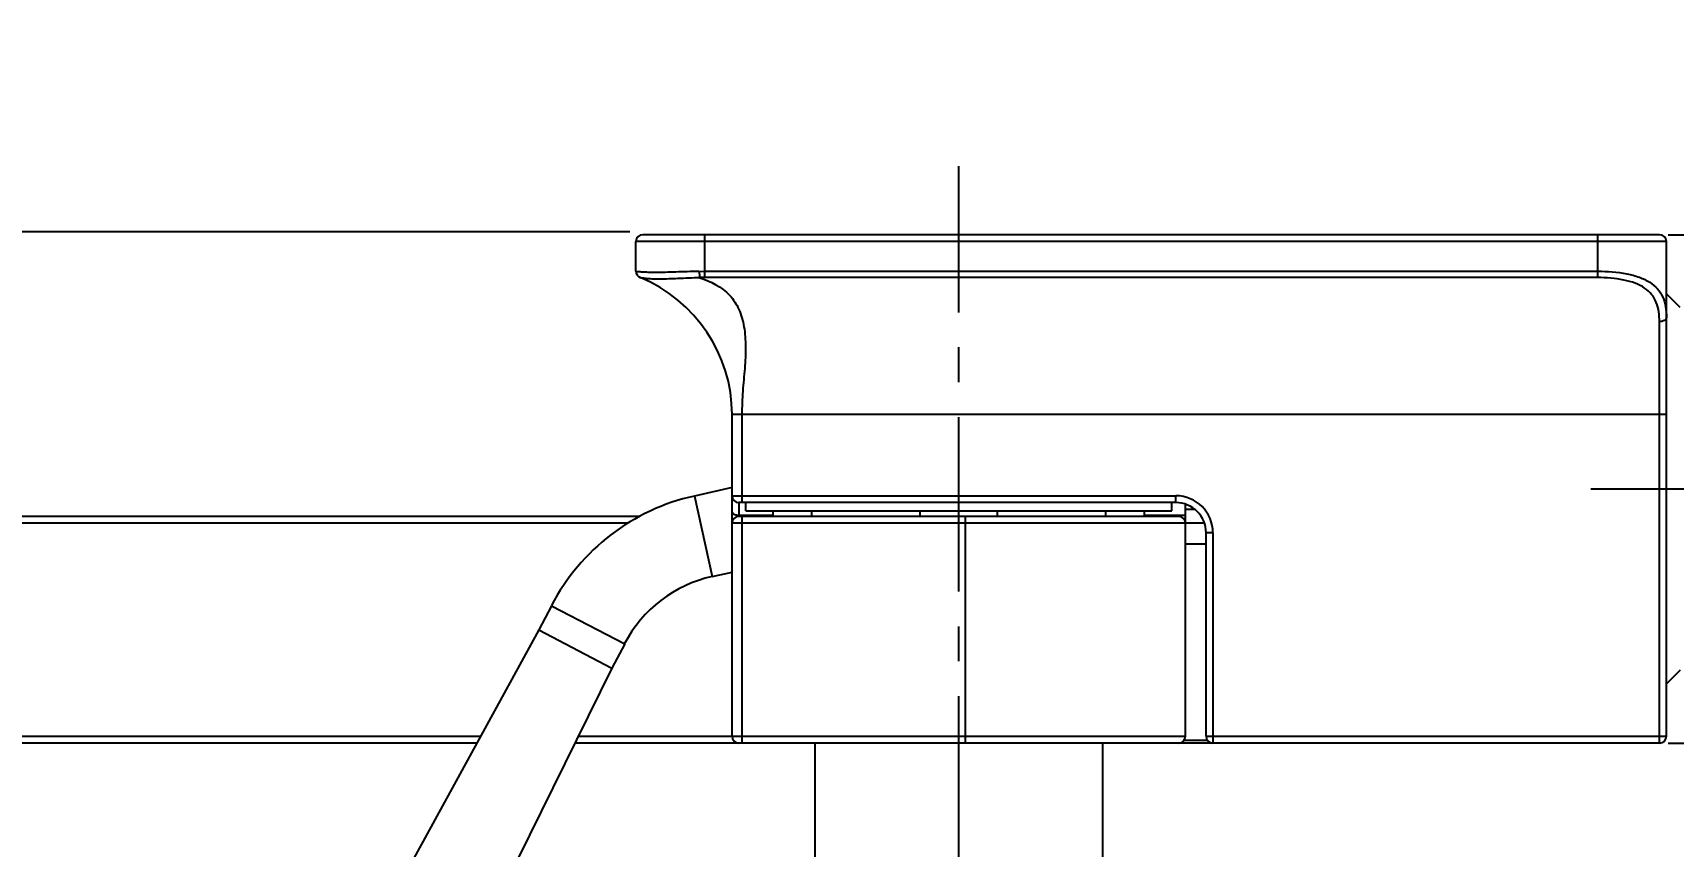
# Model space of a CAD drawing. Header units: millimetres. Extents: x 7160 to 8001, y 2712 to 3307.
# Drawn here: x 7720.5 to 7839.9, y 2961.2 to 3020.4 of the extents above; entities that cross this region are included whole.
import ezdxf

# ---------------------------------------------------------------- set-up
doc = ezdxf.new("R2010")
doc.units = ezdxf.units.MM
doc.linetypes.add('CENTERX2', pattern=[20.32, 12.7, -2.54, 2.54, -2.54])
doc.layers.add('CENTER', color=1, linetype='CENTERX2')
doc.layers.add('DIM', color=3, linetype='Continuous')
doc.styles.get("Standard").update_dxf_attribs({"font": 'arial.ttf'})
doc.dimstyles.new('ISO-25', dxfattribs={"dimtxt": 5, "dimasz": 5, "dimexe": 1.252, "dimexo": 0.625, "dimgap": 1, "dimtad": 1, "dimtoh": 1, "dimdec": 1, "dimdsep": 46, "dimtxsty": 'Standard', "dimcen": 0, "dimclrd": 3, "dimclre": 3, "dimclrt": 4, "dimadec": 0, "dimazin": 0, "dimtfac": 1, "dimtdec": 1, "dimtmove": 0, "dimatfit": 3, "dimfxl": 1, "dimarcsym": 0})

# ---------------------------------------------------------------- blocks, each defined once
blk = doc.blocks.new('*D46')
at = {"layer": 'DIM', "color": 3, "lineweight": -2, "transparency": 16777216}
for p, q in [((7867.83, 3069.55), (7611.69, 3069.55)), ((7612.94, 3063.55), (7612.94, 2928.05)), ((7612.94, 2804.55), (7612.94, 2917.18)), ((7626.55, 2798.55), (7611.69, 2798.55))]:
    blk.add_line(p, q, dxfattribs=at)
at = {"layer": 'DIM', "color": 3, "transparency": 16777216}
for points in [[(7611.94, 3063.55), (7613.94, 3063.55), (7612.94, 3069.55)], [(7611.94, 2804.55), (7613.94, 2804.55), (7612.94, 2798.55)]]:
    blk.add_solid(points, dxfattribs=at)
at = {"layer": 'DIM', "color": 4, "transparency": 16777216, "insert": (7612.94, 2922.61), "char_height": 6, "attachment_point": 5}
blk.add_mtext('(1650)', dxfattribs=at)
blk = doc.blocks.new('*D51')
at = {"layer": 'DIM', "color": 3, "lineweight": -2, "transparency": 16777216}
for p, q in [((7839.49, 3005.72), (7886.96, 3005.72)), ((7885.71, 2999.72), (7885.71, 2991.78)), ((7885.71, 2974.72), (7885.71, 2982.65)), ((7839.49, 2968.72), (7886.96, 2968.72))]:
    blk.add_line(p, q, dxfattribs=at)
at = {"layer": 'DIM', "color": 3, "transparency": 16777216}
for points in [[(7884.71, 2999.72), (7886.71, 2999.72), (7885.71, 3005.72)], [(7884.71, 2974.72), (7886.71, 2974.72), (7885.71, 2968.72)]]:
    blk.add_solid(points, dxfattribs=at)
at = {"layer": 'DIM', "color": 4, "transparency": 16777216, "insert": (7885.71, 2987.22), "char_height": 6, "attachment_point": 5}
blk.add_mtext('37', dxfattribs=at)
blk = doc.blocks.new('*D56')
at = {"layer": 'DIM', "color": 3, "lineweight": -2, "transparency": 16777216}
for p, q in [((7661.47, 2969.29), (7661.47, 2819.69)), ((7902.96, 2813.55), (7902.96, 2822.19)), ((7667.47, 2820.94), (7770.52, 2820.94)), ((7896.96, 2820.94), (7793.91, 2820.94))]:
    blk.add_line(p, q, dxfattribs=at)
at = {"layer": 'DIM', "color": 3, "transparency": 16777216}
for points in [[(7667.47, 2821.94), (7667.47, 2819.94), (7661.47, 2820.94)], [(7896.96, 2821.94), (7896.96, 2819.94), (7902.96, 2820.94)]]:
    blk.add_solid(points, dxfattribs=at)
at = {"layer": 'DIM', "color": 4, "transparency": 16777216, "insert": (7782.22, 2820.94), "char_height": 6, "attachment_point": 5}
blk.add_mtext('241.5', dxfattribs=at)
blk = doc.blocks.new('*D59')
at = {"layer": 'DIM', "color": 3, "lineweight": -2, "transparency": 16777216}
for p, q in [((7763.94, 3005.92), (7636.69, 3005.92)), ((7637.94, 2999.92), (7637.94, 2968.61)), ((7637.94, 2928.17), (7637.94, 2959.48)), ((7735.93, 2922.17), (7636.69, 2922.17))]:
    blk.add_line(p, q, dxfattribs=at)
at = {"layer": 'DIM', "color": 3, "transparency": 16777216}
for points in [[(7636.94, 2999.92), (7638.94, 2999.92), (7637.94, 3005.92)], [(7636.94, 2928.17), (7638.94, 2928.17), (7637.94, 2922.17)]]:
    blk.add_solid(points, dxfattribs=at)
at = {"layer": 'DIM', "color": 4, "transparency": 16777216, "insert": (7637.94, 2964.05), "char_height": 6, "attachment_point": 5}
blk.add_mtext('83.7', dxfattribs=at)

msp = doc.modelspace()

# ---------------------------------------------------------------- linework, layer by layer
at = {"color": 7, "linetype": 'Continuous'}
for p, q in [((7839.37, 3005.22), (7764.37, 3005.22)), ((7764.37, 3003.06), (7764.37, 3005.22)), ((7838.87, 3005.72), (7764.87, 3005.72)), ((7769.37, 3005.72), (7769.37, 3002.6)), ((7834.37, 3002.6), (7834.37, 3005.72)), ((7839.37, 2969.22), (7839.37, 3005.22)), ((7764.37, 3003.06), (7764.38, 3003.05)), ((7768.96, 3003.05), (7769.37, 3003.06)), ((7769.37, 3003.06), (7834.37, 3003.06)), ((7834.37, 3002.6), (7769.37, 3002.6)), ((7840.37, 3000.42), (7839.37, 3001.42)), ((7838.87, 2968.72), (7838.87, 2999.39)), ((7839.37, 2992.63), (7771.37, 2992.63)), ((7771.37, 2969.22), (7771.37, 2992.63)), ((7772.07, 2992.63), (7772.07, 2986.22)), ((7771.37, 2987.31), (7768.63, 2986.7)), ((7768.63, 2986.7), (7769.93, 2980.84)), ((7771.37, 2986.72), (7803.67, 2986.72)), ((7803.67, 2986.22), (7771.87, 2986.22)), ((7771.87, 2986.22), (7771.87, 2985.28)), ((7772.37, 2985.62), (7772.37, 2986.22)), ((7803.37, 2985.62), (7803.37, 2986.22)), ((7803.67, 2986.22), (7803.67, 2986.72)), ((7804.37, 2969.22), (7804.37, 2986.1)), ((7764.64, 2985.22), (7672.54, 2985.22)), ((7763.78, 2984.72), (7672.54, 2984.72)), ((7805.75, 2984.72), (7771.37, 2984.72)), ((7777.39, 2984.72), (7771.37, 2984.72)), ((7774.37, 2985.28), (7771.87, 2985.28)), ((7803.87, 2985.22), (7771.87, 2985.22)), ((7772.07, 2985.22), (7772.07, 2968.72)), ((7772.37, 2985.62), (7803.37, 2985.62)), ((7774.37, 2985.22), (7774.37, 2985.62)), ((7777.16, 2985.62), (7777.16, 2985.22)), ((7785.07, 2985.22), (7785.07, 2985.62)), ((7788.37, 2968.72), (7788.37, 2985.22)), ((7790.66, 2985.62), (7790.66, 2985.22)), ((7798.57, 2985.22), (7798.57, 2985.62)), ((7801.37, 2985.62), (7801.37, 2985.22)), ((7804.37, 2985.28), (7801.37, 2985.28)), ((7805.04, 2985.72), (7804.37, 2985.72)), ((7805.87, 2969.22), (7805.87, 2984.02)), ((7806.37, 2984.02), (7805.87, 2984.02)), ((7806.37, 2984.02), (7806.37, 2968.72)), ((7804.37, 2983.22), (7805.87, 2983.22)), ((7769.93, 2980.84), (7771.37, 2981.16)), ((7758.24, 2978.72), (7757.31, 2976.95)), ((7758.24, 2978.72), (7763.56, 2975.95)), ((7757.31, 2976.95), (7729.61, 2926.42)), ((7757.31, 2976.95), (7762.63, 2974.18)), ((7763.56, 2975.95), (7762.63, 2974.18)), ((7762.63, 2974.18), (7737.13, 2922.5)), ((7840.37, 2974.02), (7839.37, 2973.02)), ((7662.67, 2969.22), (7753.07, 2969.22)), ((7760.19, 2969.22), (7777.39, 2969.22)), ((7771.37, 2969.22), (7804.37, 2969.22)), ((7805.87, 2969.22), (7839.37, 2969.22)), ((7752.8, 2968.72), (7662.67, 2968.72)), ((7777.39, 2968.72), (7759.94, 2968.72)), ((7838.87, 2968.72), (7771.87, 2968.72)), ((7777.39, 2968.72), (7777.39, 2960.02)), ((7798.34, 2968.72), (7798.34, 2960.02)), ((7804.26, 2968.93), (7805.97, 2968.93))]:
    msp.add_line(p, q, dxfattribs=at)
for centre, radius, start, end in [((7764.87, 3005.22), 0.5, 90, 180), ((7838.87, 3005.22), 0.5, 0, 90), ((7764.87, 3003.06), 0.5, 180, 247.7384), ((7760.6, 2992.63), 10.77, 0, 67.7384), ((7769.36, 2991.18), 11.42, 89.9974, 91.7305), ((7771.98, 2971.57), 15.5, 102.5, 152.5), ((7771.87, 2986.72), 0.5, 180, 270), ((7803.67, 2984.02), 2.7, 0, 90), ((7803.67, 2984.02), 2.2, 0, 90), ((7771.87, 2984.72), 0.5, 90, 180), ((7803.87, 2984.72), 0.5, 0, 90), ((7771.98, 2971.57), 9.5, 102.5, 152.5), ((7771.87, 2969.22), 0.5, 180, 270), ((7803.87, 2969.22), 0.5, 270, 0), ((7806.37, 2969.22), 0.5, 180, 270), ((7838.87, 2969.22), 0.5, 270, 0)]:
    msp.add_arc(centre, radius, start, end, dxfattribs=at)
for points, knots in [([(7768.96, 3003.05), (7768.39, 3003.04), (7767.58, 3003.01), (7766.53, 3002.98), (7765.87, 3002.97), (7765.31, 3002.98), (7764.87, 3002.99), (7764.58, 3003.02), (7764.43, 3003.03), (7764.38, 3003.05)], [0, 0, 0, 0, 0.369643, 0.535967, 0.683023, 0.806205, 0.901829, 0.967045, 1, 1, 1, 1]), ([(7764.38, 3003.05), (7764.38, 3002.96), (7764.44, 3002.76), (7764.6, 3002.63), (7764.69, 3002.59)], [0, 0, 0, 0, 0.500513, 1, 1, 1, 1]), ([(7769.02, 3002.59), (7768.49, 3002.57), (7767.51, 3002.53), (7766.36, 3002.48), (7765.59, 3002.49), (7765.17, 3002.52), (7764.89, 3002.55), (7764.74, 3002.57), (7764.69, 3002.59)], [0, 0, 0, 0, 0.366295, 0.676256, 0.799547, 0.896859, 0.964432, 1, 1, 1, 1]), ([(7768.98, 3003.05), (7768.98, 3003.01), (7768.99, 3002.85), (7769, 3002.7), (7769.02, 3002.59)], [0, 0, 0, 0, 0.307513, 1, 1, 1, 1]), ([(7769.02, 3002.59), (7769.82, 3002.33), (7771.01, 3001.73), (7771.94, 3000.28), (7772.29, 2998.98), (7772.38, 2997.53), (7772.3, 2995.96), (7772.13, 2994.32), (7772.09, 2993.2), (7772.07, 2992.63)], [0, 0, 0, 0, 0.220297, 0.32693, 0.441675, 0.56858, 0.706221, 0.851264, 1, 1, 1, 1]), ([(7834.37, 3003.06), (7835.08, 3003.06), (7836.11, 3002.99), (7837.38, 3002.66), (7838.15, 3002.3), (7838.74, 3001.81), (7839.28, 3000.97), (7839.37, 3000.21), (7839.37, 2999.71)], [0, 0, 0, 0, 0.310639, 0.44892, 0.570978, 0.679509, 0.782042, 1, 1, 1, 1]), ([(7838.87, 2999.39), (7838.86, 2999.87), (7838.79, 3000.58), (7838.32, 3001.4), (7837.78, 3001.88), (7837.08, 3002.22), (7835.93, 3002.52), (7835, 3002.6), (7834.37, 3002.6)], [0, 0, 0, 0, 0.224851, 0.329942, 0.439176, 0.560816, 0.697267, 1, 1, 1, 1]), ([(7839.37, 2999.71), (7839.37, 2999.62), (7839.2, 2999.43), (7838.99, 2999.39), (7838.87, 2999.39)], [0, 0, 0, 0, 0.421336, 1, 1, 1, 1]), ([(7771.51, 2985.36), (7771.49, 2985.38), (7771.42, 2985.42), (7771.37, 2985.51), (7771.37, 2985.57)], [0, 0, 0, 0, 0.296055, 1, 1, 1, 1]), ([(7771.87, 2985.28), (7771.83, 2985.28), (7771.71, 2985.29), (7771.59, 2985.32), (7771.51, 2985.36)], [0, 0, 0, 0, 0.266789, 1, 1, 1, 1])]:
    msp.add_open_spline(points, degree=3, knots=knots, dxfattribs=at)
at = {"layer": 'CENTER'}
for p, q in [((7787.87, 2898.47), (7787.87, 3010.72)), ((7833.87, 2987.22), (7878.9, 2987.22))]:
    msp.add_line(p, q, dxfattribs=at)

# ---------------------------------------------------------------- dimensions: what is measured, and where the dimension line sits
at = {"layer": 'DIM'}
dim = msp.add_linear_dim(base=(7612.94, 2798.55), p1=(7868.46, 3069.55), p2=(7627.18, 2798.55), angle=90, text='(1650)', dimstyle='ISO-25', override={"dimtxt": 6, "dimasz": 6, "dimgap": 1.5, "dimtih": 1, "dimtmove": 2}, dxfattribs=at)
dim.commit()
dim.dimension.update_dxf_attribs({"geometry": '*D46', "text_midpoint": (7612.94, 2922.61), "dimtype": 160})
for base, p1, p2, picture, middle in [((7637.9442, 2922.171), (7764.5666, 3005.9195), (7736.5598, 2922.171), '*D59', (7637.9442, 2964.0453)), ((7885.71, 3005.72), (7838.87, 2968.72), (7838.87, 3005.72), '*D51', (7885.71, 2987.22))]:
    dim = msp.add_linear_dim(base=base, p1=p1, p2=p2, angle=90, dimstyle='ISO-25', override={"dimtxt": 6, "dimasz": 6, "dimgap": 1.5, "dimtih": 1, "dimtmove": 2}, dxfattribs=at)
    dim.commit()
    dim.dimension.update_dxf_attribs({"geometry": picture, "text_midpoint": middle})
dim = msp.add_linear_dim(base=(7902.96, 2820.94), p1=(7661.47, 2969.92), p2=(7902.96, 2812.92), dimstyle='ISO-25', override={"dimtxt": 6, "dimasz": 6, "dimgap": 1.5, "dimtih": 1, "dimtmove": 2}, dxfattribs=at)
dim.commit()
dim.dimension.update_dxf_attribs({"geometry": '*D56', "text_midpoint": (7782.22, 2820.94), "dimtype": 160})

doc.saveas('drawing.dxf')
